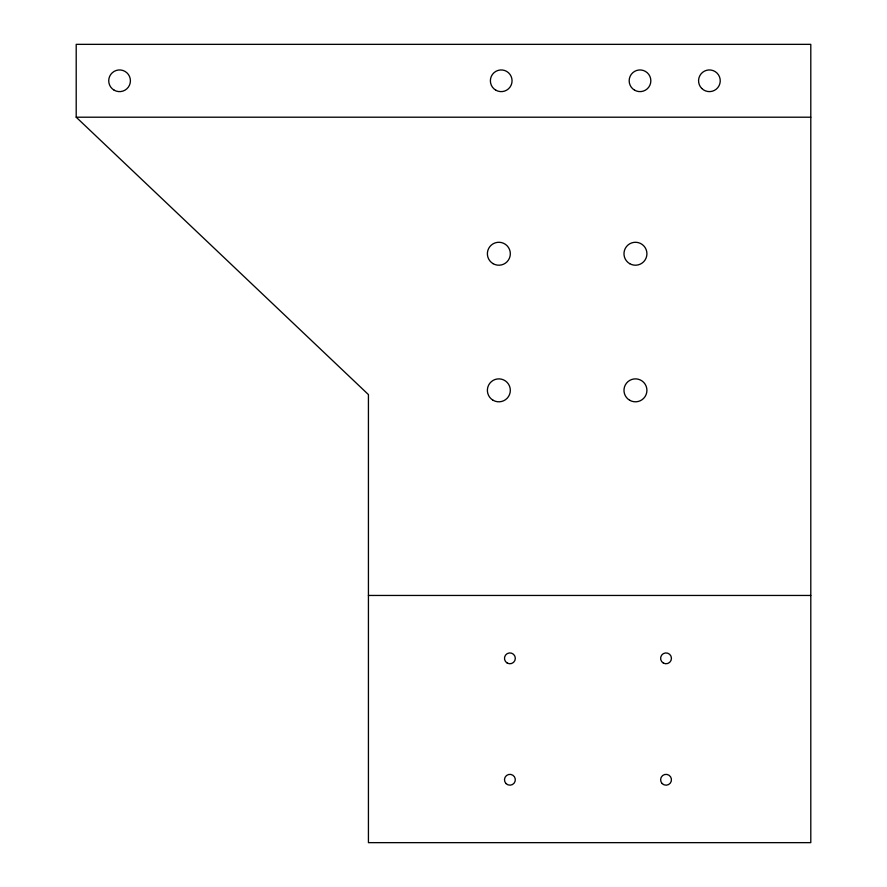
<?xml version="1.0" encoding="UTF-8"?>
<svg xmlns="http://www.w3.org/2000/svg" width="887" height="887" viewBox="0 0 887 887"><rect width="100%" height="100%" fill="white"/><g stroke="black" fill="none" stroke-linecap="round" stroke-linejoin="round"><path stroke-width="1.33" d="M76.204 117.206L368.427 394.582L368.427 842.65L810.796 842.65L810.796 44.35L76.204 44.35L76.204 117.206L810.796 117.206M368.427 595.454L810.796 595.454M114.146 90.175A10.844 10.844 0 0 0 130.411 80.784A10.844 10.844 0 0 0 114.146 71.392A10.844 10.844 0 0 0 114.146 90.175M495.8 90.175A10.844 10.844 0 0 0 512.065 80.784A10.844 10.844 0 0 0 495.8 71.392A10.844 10.844 0 0 0 495.8 90.175M634.593 90.175A10.844 10.844 0 0 0 650.847 80.784A10.844 10.844 0 0 0 634.593 71.392A10.844 10.844 0 0 0 634.593 90.175M701.739 88.445A10.844 10.844 0 0 0 719.878 83.589A10.844 10.844 0 0 0 706.595 70.306A10.844 10.844 0 0 0 701.739 88.445M629.715 263.683A11.476 11.476 0 0 0 646.922 253.737A11.476 11.476 0 0 0 629.715 243.803A11.476 11.476 0 0 0 629.715 263.683M493.117 263.683A11.476 11.476 0 0 0 510.324 253.737A11.476 11.476 0 0 0 493.117 243.803A11.476 11.476 0 0 0 493.117 263.683M629.715 400.281A11.476 11.476 0 0 0 646.922 390.335A11.476 11.476 0 0 0 629.715 380.401A11.476 11.476 0 0 0 629.715 400.281M493.117 400.281A11.476 11.476 0 0 0 510.324 390.335A11.476 11.476 0 0 0 493.117 380.401A11.476 11.476 0 0 0 493.117 400.281M507.187 663.032A5.422 5.422 0 0 0 515.325 658.342A5.422 5.422 0 0 0 507.187 653.641A5.422 5.422 0 0 0 507.187 663.032M663.321 663.032A5.422 5.422 0 0 0 671.448 658.342A5.422 5.422 0 0 0 663.321 653.641A5.422 5.422 0 0 0 663.321 663.032M662.201 783.598A5.422 5.422 0 0 0 671.271 781.17A5.422 5.422 0 0 0 664.629 774.528A5.422 5.422 0 0 0 662.201 783.598M506.067 783.598A5.422 5.422 0 0 0 515.136 781.17A5.422 5.422 0 0 0 508.495 774.528A5.422 5.422 0 0 0 506.067 783.598"/></g></svg>
